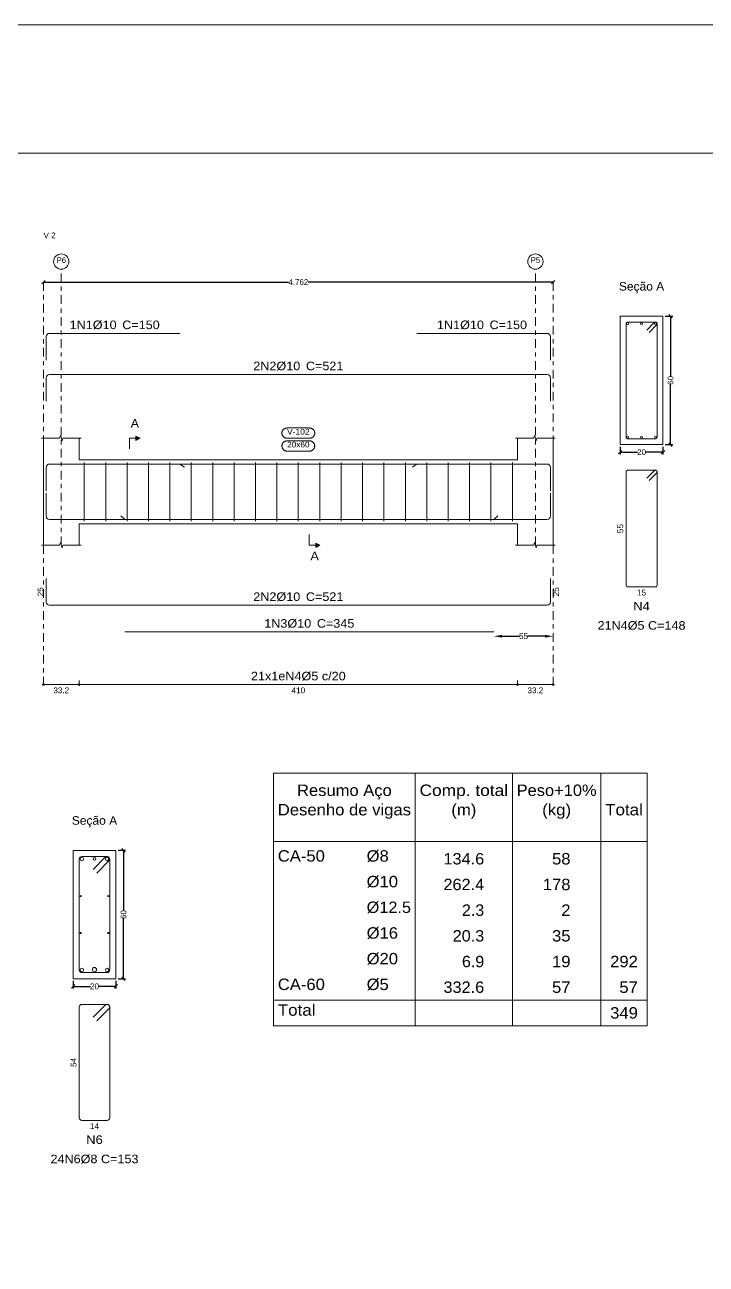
# Model space of a CAD drawing. Header units: millimetres. Extents: x 0 to 84, y 0 to 59.4.
# Drawn here: x 51.41 to 67.33, y 30.44 to 59.4 of the extents above; entities that cross this region are included whole.
import ezdxf
from ezdxf.enums import TextEntityAlignment as Align

# ---------------------------------------------------------------- set-up
doc = ezdxf.new("R2010")
doc.units = ezdxf.units.MM
doc.linetypes.add('CYPE_RAYAPUNTO', pattern=[0.4125, 0.2025, -0.105, 0, -0.105])
for name, color, linetype, lineweight in [('ARM_LONGITUDINAL_Ø10', 103, 'Continuous', 9), ('ARM_LONGITUDINAL_Ø12_5', 51, 'Continuous', 9), ('ARM_LONGITUDINAL_Ø16', 212, 'Continuous', 9), ('ARM_LONGITUDINAL_Ø20', 30, 'Continuous', 9), ('ARM_LONGITUDINAL_Ø5', 151, 'Continuous', 9), ('ARM_TRANSVERSAL_Ø5', 151, 'Continuous', 9), ('ARM_TRANSVERSAL_Ø8', 32, 'Continuous', 9), ('ELE_ARM_TRANS_TXT_EST', 3, 'Continuous', 9), ('ELE_CONT_NOS', 122, 'Continuous', 9), ('ELE_CONT_VIG_CONCRETO', 2, 'Continuous', 9), ('ELE_COT_COMPRIMENTO_PROJETADO', 122, 'Continuous', 0), ('ELE_COT_COT_ANCORAGENS', 3, 'Continuous', 0), ('ELE_COT_COT_ARM', 3, 'Continuous', 0), ('ELE_COT_COT_EST', 3, 'Continuous', 0), ('ELE_COT_COT_LIN_APOIOS', 2, 'CYPE_RAYAPUNTO', 0), ('ELE_COT_TEXTOS_ESTRIBOS', 122, 'Continuous', 0), ('ELE_REF_COT_LIN_AUX_COTA', 2, 'CYPE_RAYAPUNTO', 9), ('ELE_REF_LINHAS_MARCAS_PLANTA', 3, 'Continuous', 9), ('ELE_REF_MARCAS_PLANTA', 3, 'Continuous', 9), ('ELE_REF_NOME_PORTICO', 3, 'Continuous', 9), ('ELE_REF_REF_NOME', 3, 'Continuous', 9), ('ELE_REF_REF_REFERENCIA', 3, 'Continuous', 9), ('ELE_REF_TEXTO_REF_NOME', 3, 'Continuous', 9), ('ELE_REF_TEXTO_REF_REFERENCIA', 3, 'Continuous', 9), ('POR_ARM_LONG_ARM_TEXTOS', 3, 'Continuous', 9), ('POR_ARM_LONG_TXT_COMP', 3, 'Continuous', 9), ('QUAD_BORDA', 1, 'Continuous', 20), ('QUAD_LIMITES', 2, 'Continuous', 0), ('SEC_CONT_VIG_CONCRETO_CORTE', 2, 'Continuous', 9), ('SEC_COTAS_SEC_DIM_VIGA', 122, 'Continuous', 0), ('SEC_COTAS_TEXTOS_DETALHE_ESTRIBOS', 122, 'Continuous', 0), ('SEC_REF_TXT_NOMES', 3, 'Continuous', 9), ('SEC_REF_TXT_POSICOES_ARM_ESTRIBOS', 1, 'Continuous', 9), ('TABELAS', 1, 'Continuous', 0), ('TEXTO_TABELAS', 1, 'Continuous', 0)]:
    doc.layers.add(name, color=color, linetype=linetype, lineweight=lineweight)
doc.styles.add('CYPETXT', font='arial.ttf', dxfattribs={"height": 0.2})
doc.styles.add('CYPETXT_0.2', font='arial.ttf', dxfattribs={"height": 0.133333})
doc.dimstyles.new('cype_arrow', dxfattribs={"dimtxt": 0.18, "dimasz": 0.1875, "dimexe": 0.05, "dimexo": 0.05, "dimgap": 0, "dimtad": 0, "dimdec": 4, "dimzin": 0, "dimdsep": 46, "dimtxsty": 'CYPETXT_0.2', "dimcen": 0.09, "dimadec": 0, "dimazin": 0, "dimtfac": 1, "dimtdec": 4, "dimtofl": 0, "dimtmove": 2, "dimatfit": 3, "dimfxl": 1, "dimtolj": 1, "dimtzin": 0, "dimarcsym": 0})
doc.dimstyles.new('cype_oblique', dxfattribs={"dimtxt": 0.18, "dimasz": 0.18, "dimexe": 0.05, "dimexo": 0.05, "dimgap": 0, "dimtad": 0, "dimdec": 4, "dimzin": 0, "dimdsep": 46, "dimtxsty": 'CYPETXT_0.2', "dimblk": 'OBLIQUE', "dimtsz": 0.04, "dimcen": 0.09, "dimadec": 0, "dimazin": 0, "dimtfac": 1, "dimtdec": 4, "dimtofl": 0, "dimtmove": 2, "dimatfit": 3, "dimfxl": 1, "dimtolj": 1, "dimtzin": 0, "dimarcsym": 0})

# ---------------------------------------------------------------- blocks, each defined once
blk = doc.blocks.new('*D48')
at = {"layer": 'Defpoints', "color": 0, "transparency": 16777216}
for p in [(65.318, 49.592), (66.318, 49.592), (66.318, 49.415)]:
    blk.add_point(p, dxfattribs=at)
at = {"layer": 'SEC_COTAS_SEC_DIM_VIGA', "color": 0, "lineweight": -2, "transparency": 16777216}
for p, q in [((65.318, 49.542), (65.318, 49.365)), ((66.318, 49.542), (66.318, 49.365)), ((65.278, 49.375), (65.358, 49.455)), ((65.318, 49.415), (65.721, 49.415)), ((66.318, 49.415), (65.914, 49.415)), ((66.278, 49.375), (66.358, 49.455))]:
    blk.add_line(p, q, dxfattribs=at)
at = {"layer": 'SEC_COTAS_SEC_DIM_VIGA', "color": 0, "transparency": 16777216, "insert": (65.818, 49.415), "char_height": 0.1333, "attachment_point": 5, "style": 'CYPETXT_0.2'}
blk.add_mtext('\\A1;20', dxfattribs=at)
blk = doc.blocks.new('_Oblique')
at = {"color": 0, "linetype": 'ByBlock', "lineweight": -2}
blk.add_line((-0.5, -0.5), (0.5, 0.5), dxfattribs=at)
blk = doc.blocks.new('*D49')
at = {"layer": 'Defpoints', "color": 0, "transparency": 16777216}
for p in [(66.318, 52.592), (66.495, 52.592), (66.318, 49.592)]:
    blk.add_point(p, dxfattribs=at)
at = {"layer": 'SEC_COTAS_SEC_DIM_VIGA', "color": 0, "lineweight": -2, "transparency": 16777216}
for p, q in [((66.368, 52.592), (66.545, 52.592)), ((66.535, 52.552), (66.455, 52.632)), ((66.495, 52.592), (66.495, 51.188)), ((66.495, 49.592), (66.495, 50.997)), ((66.368, 49.592), (66.545, 49.592)), ((66.535, 49.552), (66.455, 49.632))]:
    blk.add_line(p, q, dxfattribs=at)
at = {"layer": 'SEC_COTAS_SEC_DIM_VIGA', "color": 0, "transparency": 16777216, "insert": (66.495, 51.092), "char_height": 0.1333, "attachment_point": 5, "rotation": 90, "style": 'CYPETXT_0.2'}
blk.add_mtext('\\A1;60', dxfattribs=at)
blk = doc.blocks.new('*D50')
at = {"layer": 'Defpoints', "color": 0, "transparency": 16777216}
for p in [(51.846, 53.39), (51.846, 53.39), (63.753, 53.39)]:
    blk.add_point(p, dxfattribs=at)
at = {"layer": 'ELE_COT_COMPRIMENTO_PROJETADO', "color": 0, "lineweight": -2, "transparency": 16777216}
for p, q in [((51.806, 53.35), (51.886, 53.43)), ((51.846, 53.39), (57.573, 53.39)), ((63.753, 53.39), (58.027, 53.39)), ((63.713, 53.35), (63.793, 53.43))]:
    blk.add_line(p, q, dxfattribs=at)
at = {"layer": 'ELE_COT_COMPRIMENTO_PROJETADO', "color": 0, "transparency": 16777216, "insert": (57.8, 53.39), "char_height": 0.1333, "attachment_point": 5, "style": 'CYPETXT_0.2'}
blk.add_mtext('\\A1;4.762', dxfattribs=at)
blk = doc.blocks.new('*D51')
at = {"layer": 'Defpoints', "color": 0, "transparency": 16777216}
for p in [(62.368, 45.115), (63.753, 45.115), (63.753, 45.115)]:
    blk.add_point(p, dxfattribs=at)
at = {"layer": 'ELE_COT_COT_ARM', "color": 0, "lineweight": -2, "transparency": 16777216}
for p, q in [((62.556, 45.115), (62.964, 45.115)), ((63.565, 45.115), (63.156, 45.115))]:
    blk.add_line(p, q, dxfattribs=at)
at = {"layer": 'ELE_COT_COT_ARM', "color": 0, "transparency": 16777216}
for points in [[(62.556, 45.147), (62.556, 45.084), (62.368, 45.115)], [(63.565, 45.147), (63.565, 45.084), (63.753, 45.115)]]:
    blk.add_solid(points, dxfattribs=at)
at = {"layer": 'ELE_COT_COT_ARM', "color": 0, "transparency": 16777216, "insert": (63.06, 45.115), "char_height": 0.1333, "attachment_point": 5, "style": 'CYPETXT_0.2'}
blk.add_mtext('\\A1;55', dxfattribs=at)
blk = doc.blocks.new('*D52')
at = {"layer": 'Defpoints', "color": 0, "transparency": 16777216}
for p in [(52.538, 37.114), (53.538, 37.114), (53.538, 36.936)]:
    blk.add_point(p, dxfattribs=at)
at = {"layer": 'SEC_COTAS_SEC_DIM_VIGA', "color": 0, "lineweight": -2, "transparency": 16777216}
for p, q in [((52.538, 37.064), (52.538, 36.886)), ((53.538, 37.064), (53.538, 36.886)), ((52.498, 36.896), (52.578, 36.976)), ((52.538, 36.936), (52.941, 36.936)), ((53.538, 36.936), (53.134, 36.936)), ((53.498, 36.896), (53.578, 36.976))]:
    blk.add_line(p, q, dxfattribs=at)
at = {"layer": 'SEC_COTAS_SEC_DIM_VIGA', "color": 0, "transparency": 16777216, "insert": (53.038, 36.936), "char_height": 0.1333, "attachment_point": 5, "style": 'CYPETXT_0.2'}
blk.add_mtext('\\A1;20', dxfattribs=at)
blk = doc.blocks.new('*D53')
at = {"layer": 'Defpoints', "color": 0, "transparency": 16777216}
for p in [(53.538, 40.114), (53.715, 40.114), (53.538, 37.114)]:
    blk.add_point(p, dxfattribs=at)
at = {"layer": 'SEC_COTAS_SEC_DIM_VIGA', "color": 0, "lineweight": -2, "transparency": 16777216}
for p, q in [((53.588, 40.114), (53.765, 40.114)), ((53.755, 40.074), (53.675, 40.154)), ((53.715, 40.114), (53.715, 38.709)), ((53.715, 37.114), (53.715, 38.518)), ((53.588, 37.114), (53.765, 37.114)), ((53.755, 37.074), (53.675, 37.154))]:
    blk.add_line(p, q, dxfattribs=at)
at = {"layer": 'SEC_COTAS_SEC_DIM_VIGA', "color": 0, "transparency": 16777216, "insert": (53.715, 38.614), "char_height": 0.1333, "attachment_point": 5, "rotation": 90, "style": 'CYPETXT_0.2'}
blk.add_mtext('\\A1;60', dxfattribs=at)

msp = doc.modelspace()

# ---------------------------------------------------------------- hatches: boundary and pattern name
at = {"layer": 'ELE_REF_LINHAS_MARCAS_PLANTA', "true_color": 0x000000}
for points in [[(54.00555, 49.69034), (54.00555, 49.79034), (54.10555, 49.74034)], [(58.20556, 47.29034), (58.20556, 47.19034), (58.30556, 47.24034)]]:
    msp.add_hatch(color=18, dxfattribs=at).paths.add_polyline_path(points, flags=0)

# ---------------------------------------------------------------- linework, layer by layer
at = {"layer": 'ARM_LONGITUDINAL_Ø10', "color": 18, "true_color": 0x000000}
for p, q in [((55.03397, 49.13784), (55.13798, 49.0685)), ((60.56513, 49.13784), (60.46112, 49.0685)), ((53.74306, 47.84284), (53.65467, 47.93123)), ((62.36806, 47.84284), (62.45645, 47.93123))]:
    msp.add_line(p, q, dxfattribs=at)
for points in [[(51.90897, 51.56534), (51.90897, 52.11534), (51.91468, 52.14404), (51.93094, 52.16837), (51.95527, 52.18463), (51.98397, 52.19034), (55.03397, 52.19034)], [(63.69013, 51.56538), (63.69013, 52.11538), (63.68442, 52.14408), (63.66816, 52.16841), (63.64383, 52.18467), (63.61513, 52.19038), (60.56513, 52.19038)], [(63.69013, 50.60534), (63.69013, 51.15534), (63.68442, 51.18404), (63.66816, 51.20837), (63.64383, 51.22463), (63.61513, 51.23034), (51.98397, 51.23034), (51.95527, 51.22463), (51.93094, 51.20837), (51.91468, 51.18404), (51.90897, 51.15534), (51.90897, 50.60534)], [(51.90897, 48.51284), (51.90897, 49.06284), (51.91468, 49.09154), (51.93094, 49.11587), (51.95527, 49.13213), (51.98397, 49.13784), (55.03397, 49.13784)], [(63.69013, 48.51284), (63.69013, 49.06284), (63.68442, 49.09154), (63.66816, 49.11587), (63.64383, 49.13213), (63.61513, 49.13784), (51.98397, 49.13784), (51.95527, 49.13213), (51.93094, 49.11587), (51.91468, 49.09154), (51.90897, 49.06284), (51.90897, 48.51284)], [(63.69013, 48.51284), (63.69013, 49.06284), (63.68442, 49.09154), (63.66816, 49.11587), (63.64383, 49.13213), (63.61513, 49.13784), (60.56513, 49.13784)], [(63.69013, 48.46784), (63.69013, 47.91784), (63.68442, 47.88914), (63.66816, 47.86481), (63.64383, 47.84855), (63.61513, 47.84284), (51.98397, 47.84284), (51.95527, 47.84855), (51.93094, 47.86481), (51.91468, 47.88914), (51.90897, 47.91784), (51.90897, 48.46784)], [(53.74306, 47.84284), (62.36806, 47.84284)], [(63.69013, 46.46534), (63.69013, 45.91534), (63.68442, 45.88664), (63.66816, 45.86231), (63.64383, 45.84605), (63.61513, 45.84034), (51.98397, 45.84034), (51.95527, 45.84605), (51.93094, 45.86231), (51.91468, 45.88664), (51.90897, 45.91534), (51.90897, 46.46534)], [(53.74306, 45.21534), (62.36806, 45.21534)]]:
    msp.add_lwpolyline(points, dxfattribs=at)
for centre in [(65.49262, 52.41738), (65.81762, 52.41738), (66.14262, 52.41738), (65.49262, 49.76738), (65.81762, 49.76738), (66.14262, 49.76738)]:
    msp.add_circle(centre, 0.025, dxfattribs=at)
at = {"layer": 'ARM_LONGITUDINAL_Ø12_5', "color": 18, "true_color": 0x000000}
msp.add_circle((53.03771, 39.9175), 0.03125, dxfattribs=at)
at = {"layer": 'ARM_LONGITUDINAL_Ø16', "color": 18, "true_color": 0x000000}
for centre in [(52.74271, 39.90875), (53.33271, 39.90875), (52.74271, 37.31875), (53.33271, 37.31875)]:
    msp.add_circle(centre, 0.04, dxfattribs=at)
at = {"layer": 'ARM_LONGITUDINAL_Ø20', "color": 18, "true_color": 0x000000}
msp.add_circle((53.03771, 37.32875), 0.05, dxfattribs=at)
at = {"layer": 'ARM_LONGITUDINAL_Ø5', "color": 18, "true_color": 0x000000}
for centre in [(52.71521, 39.04542), (53.36021, 39.04542), (52.71521, 38.18209), (53.36021, 38.18209)]:
    msp.add_circle(centre, 0.0125, dxfattribs=at)
at = {"layer": 'ARM_TRANSVERSAL_Ø5', "color": 18, "true_color": 0x000000}
for p, q in [((52.79955, 49.17784), (52.79955, 47.80284)), ((53.29955, 49.17784), (53.29955, 47.80284)), ((53.79955, 49.17784), (53.79955, 47.80284)), ((54.29955, 49.17784), (54.29955, 47.80284)), ((54.79955, 49.17784), (54.79955, 47.80284)), ((55.29955, 49.17784), (55.29955, 47.80284)), ((55.79955, 49.17784), (55.79955, 47.80284)), ((56.29955, 49.17784), (56.29955, 47.80284)), ((56.79955, 49.17784), (56.79955, 47.80284)), ((57.29955, 49.17784), (57.29955, 47.80284)), ((57.79955, 49.17784), (57.79955, 47.80284)), ((58.29955, 49.17784), (58.29955, 47.80284)), ((58.79955, 49.17784), (58.79955, 47.80284)), ((59.29955, 49.17784), (59.29955, 47.80284)), ((59.79955, 49.17784), (59.79955, 47.80284)), ((60.29955, 49.17784), (60.29955, 47.80284)), ((60.79955, 49.17784), (60.79955, 47.80284)), ((61.29955, 49.17784), (61.29955, 47.80284)), ((61.79955, 49.17784), (61.79955, 47.80284)), ((62.29955, 49.17784), (62.29955, 47.80284)), ((62.79955, 49.17784), (62.79955, 47.80284))]:
    msp.add_line(p, q, dxfattribs=at)
for points in [[(65.99236, 52.21409), (66.17296, 52.39534), (66.17604, 52.40036), (66.17829, 52.40579), (66.17966, 52.41152), (66.18012, 52.41738), (66.1794, 52.4247), (66.17727, 52.43173), (66.1738, 52.43822), (66.16914, 52.4439), (66.16346, 52.44856), (66.15697, 52.45203), (66.14994, 52.45416), (66.14262, 52.45488), (65.49262, 52.45488), (65.47827, 52.45203), (65.46611, 52.4439), (65.45798, 52.43173), (65.45512, 52.41738), (65.45512, 49.76738), (65.45798, 49.75303), (65.46611, 49.74087), (65.47827, 49.73274), (65.49262, 49.72988), (66.14262, 49.72988), (66.15697, 49.73274), (66.16914, 49.74087), (66.17727, 49.75303), (66.18012, 49.76738), (66.18012, 52.41738), (66.1794, 52.4247), (66.17727, 52.43173), (66.1738, 52.43822), (66.16914, 52.4439), (66.16346, 52.44856), (66.15697, 52.45203), (66.14994, 52.45416), (66.14262, 52.45488), (66.13531, 52.45416), (66.12827, 52.45203), (66.12179, 52.44856), (66.11611, 52.4439), (65.93933, 52.26712)], [(65.99236, 48.75226), (66.17296, 48.93351), (66.17604, 48.93852), (66.17829, 48.94396), (66.17966, 48.94968), (66.18012, 48.95555), (66.1794, 48.96286), (66.17727, 48.9699), (66.1738, 48.97638), (66.16914, 48.98207), (66.16346, 48.98673), (66.15697, 48.99019), (66.14994, 48.99233), (66.14262, 48.99305), (65.49262, 48.99305), (65.47827, 48.99019), (65.46611, 48.98207), (65.45798, 48.9699), (65.45512, 48.95555), (65.45512, 46.30555), (65.45798, 46.2912), (65.46611, 46.27903), (65.47827, 46.2709), (65.49262, 46.26805), (66.14262, 46.26805), (66.15697, 46.2709), (66.16914, 46.27903), (66.17727, 46.2912), (66.18012, 46.30555), (66.18012, 48.95555), (66.1794, 48.96286), (66.17727, 48.9699), (66.1738, 48.97638), (66.16914, 48.98207), (66.16346, 48.98673), (66.15697, 48.99019), (66.14994, 48.99233), (66.14262, 48.99305), (66.13531, 48.99233), (66.12827, 48.99019), (66.12179, 48.98673), (66.11611, 48.98207), (65.93933, 48.80529)]]:
    msp.add_lwpolyline(points, dxfattribs=at)
at = {"layer": 'ARM_TRANSVERSAL_Ø8', "color": 18, "true_color": 0x000000}
for points in [[(53.0923, 39.58348), (53.37514, 39.86633), (53.38125, 39.87349), (53.38617, 39.88151), (53.38978, 39.89021), (53.39197, 39.89937), (53.39271, 39.90875), (53.39156, 39.92046), (53.38814, 39.93171), (53.3826, 39.94209), (53.37514, 39.95118), (53.36605, 39.95864), (53.35567, 39.96419), (53.34442, 39.9676), (53.33271, 39.96875), (52.74271, 39.96875), (52.71975, 39.96419), (52.70029, 39.95118), (52.68728, 39.93171), (52.68271, 39.90875), (52.68271, 37.31875), (52.68728, 37.29579), (52.70029, 37.27633), (52.71975, 37.26332), (52.74271, 37.25875), (53.33271, 37.25875), (53.35567, 37.26332), (53.37514, 37.27633), (53.38814, 37.29579), (53.39271, 37.31875), (53.39271, 39.90875), (53.39156, 39.92046), (53.38814, 39.93171), (53.3826, 39.94209), (53.37514, 39.95118), (53.36605, 39.95864), (53.35567, 39.96419), (53.34442, 39.9676), (53.33271, 39.96875), (53.32101, 39.9676), (53.30975, 39.96419), (53.29938, 39.95864), (53.29029, 39.95118), (53.00744, 39.66834)], [(53.0923, 36.12915), (53.37514, 36.41199), (53.38125, 36.41915), (53.38617, 36.42718), (53.38978, 36.43588), (53.39197, 36.44503), (53.39271, 36.45442), (53.39156, 36.46612), (53.38814, 36.47738), (53.3826, 36.48775), (53.37514, 36.49685), (53.36605, 36.50431), (53.35567, 36.50985), (53.34442, 36.51327), (53.33271, 36.51442), (52.74271, 36.51442), (52.71975, 36.50985), (52.70029, 36.49685), (52.68728, 36.47738), (52.68271, 36.45442), (52.68271, 33.86442), (52.68728, 33.84146), (52.70029, 33.82199), (52.71975, 33.80899), (52.74271, 33.80442), (53.33271, 33.80442), (53.35567, 33.80899), (53.37514, 33.82199), (53.38814, 33.84146), (53.39271, 33.86442), (53.39271, 36.45442), (53.39156, 36.46612), (53.38814, 36.47738), (53.3826, 36.48775), (53.37514, 36.49685), (53.36605, 36.50431), (53.35567, 36.50985), (53.34442, 36.51327), (53.33271, 36.51442), (53.32101, 36.51327), (53.30975, 36.50985), (53.29938, 36.50431), (53.29029, 36.49685), (53.00744, 36.214)]]:
    msp.add_lwpolyline(points, dxfattribs=at)
at = {"layer": 'ELE_CONT_NOS', "color": 18, "true_color": 0x000000}
for p, q in [((51.84647, 49.24034), (51.84647, 49.74034)), ((52.67713, 49.24034), (52.67713, 49.74034)), ((62.92196, 49.24034), (62.92196, 49.74034)), ((63.75263, 49.24034), (63.75263, 49.74034)), ((51.84647, 47.74034), (51.84647, 47.24034)), ((52.67713, 47.74034), (52.67713, 47.24034)), ((62.92196, 47.74034), (62.92196, 47.24034)), ((63.75263, 47.74034), (63.75263, 47.24034))]:
    msp.add_line(p, q, dxfattribs=at)
for points in [[(51.79647, 49.74034), (52.2243, 49.74034), (52.24305, 49.80284), (52.28055, 49.67784), (52.2993, 49.74034), (52.72713, 49.74034)], [(62.87196, 49.74034), (63.2998, 49.74034), (63.31855, 49.80284), (63.35605, 49.67784), (63.3748, 49.74034), (63.80263, 49.74034)], [(51.84647, 49.24034), (51.84647, 47.74034)], [(63.75263, 49.24034), (63.75263, 47.74034)], [(51.79647, 47.24034), (52.2243, 47.24034), (52.24305, 47.30284), (52.28055, 47.17784), (52.2993, 47.24034), (52.72713, 47.24034)], [(62.87196, 47.24034), (63.2998, 47.24034), (63.31855, 47.30284), (63.35605, 47.17784), (63.3748, 47.24034), (63.80263, 47.24034)]]:
    msp.add_lwpolyline(points, dxfattribs=at)
at = {"layer": 'ELE_CONT_VIG_CONCRETO', "color": 18, "true_color": 0x000000}
for p, q in [((52.67713, 49.24034), (62.92196, 49.24034)), ((52.67713, 47.74034), (62.92196, 47.74034))]:
    msp.add_line(p, q, dxfattribs=at)
at = {"layer": 'ELE_COT_COT_EST', "color": 18, "true_color": 0x000000}
for p, q in [((51.84647, 43.98511), (51.84647, 44.08511)), ((52.67713, 43.98511), (52.67713, 44.08511)), ((62.92196, 43.98511), (62.92196, 44.08511))]:
    msp.add_line(p, q, dxfattribs=at)
for points in [[(51.84647, 43.98511), (52.67713, 43.98511), (52.67713, 44.08511)], [(52.67713, 43.98511), (62.92196, 43.98511), (62.92196, 44.08511)], [(62.92196, 43.98511), (63.75263, 43.98511), (63.75263, 44.08511)]]:
    msp.add_lwpolyline(points, dxfattribs=at)
for centre in [(51.84647, 43.98511), (52.67713, 43.98511), (52.67713, 43.98511), (62.92196, 43.98511), (62.92196, 43.98511), (63.75263, 43.98511)]:
    msp.add_circle(centre, 0.02, dxfattribs=at)
at = {"layer": 'ELE_COT_COT_LIN_APOIOS', "color": 18, "true_color": 0x000000}
for p, q in [((51.84647, 53.39038), (51.84647, 43.98511)), ((63.75263, 53.39038), (63.75263, 43.98511))]:
    msp.add_line(p, q, dxfattribs=at)
at = {"layer": 'ELE_REF_COT_LIN_AUX_COTA', "color": 18, "true_color": 0x000000}
for p, q in [((52.2618, 53.39038), (52.2618, 53.69038)), ((63.3373, 53.39038), (63.3373, 53.69038)), ((52.2618, 47.24034), (52.2618, 53.39038)), ((63.3373, 47.24034), (63.3373, 53.39038))]:
    msp.add_line(p, q, dxfattribs=at)
at = {"layer": 'ELE_REF_LINHAS_MARCAS_PLANTA', "color": 18, "true_color": 0x000000}
for p, q in [((53.85555, 49.74034), (53.85555, 49.49034)), ((53.85555, 49.74034), (54.00555, 49.74034)), ((58.05556, 47.24034), (58.05556, 47.49034)), ((58.05556, 47.24034), (58.20556, 47.24034))]:
    msp.add_line(p, q, dxfattribs=at)
for points in [[(54.00555, 49.69034), (54.00555, 49.79034), (54.10555, 49.74034)], [(58.20556, 47.29034), (58.20556, 47.19034), (58.30556, 47.24034)]]:
    msp.add_lwpolyline(points, close=True, dxfattribs=at)
at = {"layer": 'ELE_REF_REF_NOME', "color": 18, "true_color": 0x000000}
for points in [[(58.06355, 49.98034), (58.07156, 49.98007), (58.07954, 49.97927), (58.08745, 49.97794), (58.09525, 49.97608), (58.10291, 49.9737), (58.1104, 49.97082), (58.11767, 49.96744), (58.1247, 49.96359), (58.13146, 49.95927), (58.13792, 49.95452), (58.14404, 49.94934), (58.14981, 49.94376), (58.15519, 49.93782), (58.16016, 49.93152), (58.1647, 49.92491), (58.16878, 49.91801), (58.1724, 49.91085), (58.17553, 49.90347), (58.17816, 49.89589), (58.18028, 49.88816), (58.18188, 49.8803), (58.18295, 49.87235), (58.18348, 49.86435), (58.18348, 49.85633), (58.18295, 49.84833), (58.18188, 49.84038), (58.18028, 49.83252), (58.17816, 49.82479), (58.17553, 49.81721), (58.1724, 49.80983), (58.16878, 49.80267), (58.1647, 49.79577), (58.16016, 49.78916), (58.15519, 49.78287), (58.14981, 49.77692), (58.14404, 49.77134), (58.13792, 49.76617), (58.13146, 49.76141), (58.1247, 49.75709), (58.11767, 49.75324), (58.1104, 49.74986), (58.10291, 49.74698), (58.09525, 49.74461), (58.08745, 49.74275), (58.07954, 49.74141), (58.07156, 49.74061), (58.06355, 49.74034), (57.53555, 49.74034), (57.52753, 49.74061), (57.51956, 49.74141), (57.51165, 49.74275), (57.50385, 49.74461), (57.49619, 49.74698), (57.4887, 49.74986), (57.48143, 49.75324), (57.4744, 49.75709), (57.46764, 49.76141), (57.46118, 49.76617), (57.45506, 49.77134), (57.44929, 49.77692), (57.44391, 49.78287), (57.43894, 49.78916), (57.4344, 49.79577), (57.43032, 49.80267), (57.4267, 49.80983), (57.42357, 49.81721), (57.42094, 49.82479), (57.41882, 49.83252), (57.41722, 49.84038), (57.41615, 49.84833), (57.41562, 49.85633), (57.41562, 49.86435), (57.41615, 49.87235), (57.41722, 49.8803), (57.41882, 49.88816), (57.42094, 49.89589), (57.42357, 49.90347), (57.4267, 49.91085), (57.43032, 49.91801), (57.4344, 49.92491), (57.43894, 49.93152), (57.44391, 49.93782), (57.44929, 49.94376), (57.45506, 49.94934), (57.46118, 49.95452), (57.46764, 49.95927), (57.4744, 49.96359), (57.48143, 49.96744), (57.4887, 49.97082), (57.49619, 49.9737), (57.50385, 49.97608), (57.51165, 49.97794), (57.51956, 49.97927), (57.52753, 49.98007), (57.53555, 49.98034), (58.06355, 49.98034)], [(58.06155, 49.68034), (58.06956, 49.68007), (58.07754, 49.67927), (58.08545, 49.67794), (58.09325, 49.67608), (58.10091, 49.6737), (58.1084, 49.67082), (58.11567, 49.66744), (58.1227, 49.66359), (58.12946, 49.65927), (58.13592, 49.65452), (58.14204, 49.64934), (58.14781, 49.64376), (58.15319, 49.63782), (58.15816, 49.63152), (58.1627, 49.62491), (58.16678, 49.61801), (58.1704, 49.61085), (58.17353, 49.60347), (58.17616, 49.59589), (58.17828, 49.58816), (58.17988, 49.5803), (58.18095, 49.57235), (58.18148, 49.56435), (58.18148, 49.55633), (58.18095, 49.54833), (58.17988, 49.54038), (58.17828, 49.53252), (58.17616, 49.52479), (58.17353, 49.51721), (58.1704, 49.50983), (58.16678, 49.50267), (58.1627, 49.49577), (58.15816, 49.48916), (58.15319, 49.48287), (58.14781, 49.47692), (58.14204, 49.47134), (58.13592, 49.46617), (58.12946, 49.46141), (58.1227, 49.45709), (58.11567, 49.45324), (58.1084, 49.44986), (58.10091, 49.44698), (58.09325, 49.44461), (58.08545, 49.44275), (58.07754, 49.44141), (58.06956, 49.44061), (58.06155, 49.44034), (57.53755, 49.44034), (57.52953, 49.44061), (57.52156, 49.44141), (57.51365, 49.44275), (57.50585, 49.44461), (57.49819, 49.44698), (57.4907, 49.44986), (57.48343, 49.45324), (57.4764, 49.45709), (57.46964, 49.46141), (57.46318, 49.46617), (57.45706, 49.47134), (57.45129, 49.47692), (57.44591, 49.48287), (57.44094, 49.48916), (57.4364, 49.49577), (57.43232, 49.50267), (57.4287, 49.50983), (57.42557, 49.51721), (57.42294, 49.52479), (57.42082, 49.53252), (57.41922, 49.54038), (57.41815, 49.54833), (57.41762, 49.55633), (57.41762, 49.56435), (57.41815, 49.57235), (57.41922, 49.5803), (57.42082, 49.58816), (57.42294, 49.59589), (57.42557, 49.60347), (57.4287, 49.61085), (57.43232, 49.61801), (57.4364, 49.62491), (57.44094, 49.63152), (57.44591, 49.63782), (57.45129, 49.64376), (57.45706, 49.64934), (57.46318, 49.65452), (57.46964, 49.65927), (57.4764, 49.66359), (57.48343, 49.66744), (57.4907, 49.67082), (57.49819, 49.6737), (57.50585, 49.67608), (57.51365, 49.67794), (57.52156, 49.67927), (57.52953, 49.68007), (57.53755, 49.68034), (58.06155, 49.68034)]]:
    msp.add_lwpolyline(points, close=True, dxfattribs=at)
at = {"layer": 'ELE_REF_REF_REFERENCIA', "color": 18, "true_color": 0x000000}
for centre in [(52.2618, 53.86877), (63.3373, 53.86877)]:
    msp.add_circle(centre, 0.17839, dxfattribs=at)
at = {"layer": 'QUAD_BORDA', "color": 18, "true_color": 0x000000}
msp.add_lwpolyline([(3, 3), (81, 3), (81, 56.4), (3, 56.4), (3, 3)], close=True, dxfattribs=at)
at = {"layer": 'QUAD_LIMITES', "color": 18, "true_color": 0x000000}
msp.add_lwpolyline([(0, 0), (84, 0), (84, 59.4), (0, 59.4), (0, 0)], close=True, dxfattribs=at)
at = {"layer": 'SEC_CONT_VIG_CONCRETO_CORTE', "color": 18, "true_color": 0x000000}
for points in [[(66.31762, 52.59238), (65.31762, 52.59238), (65.31762, 49.59238), (66.31762, 49.59238), (66.31762, 52.59238)], [(53.53771, 40.11375), (52.53771, 40.11375), (52.53771, 37.11375), (53.53771, 37.11375), (53.53771, 40.11375)]]:
    msp.add_lwpolyline(points, close=True, dxfattribs=at)
at = {"layer": 'TABELAS'}
for p, q in [((60.53197, 36.01677), (60.53197, 41.91677)), ((62.79997, 36.01677), (62.79997, 41.91677)), ((64.86797, 36.01677), (64.86797, 41.91677)), ((57.21997, 40.31677), (65.94797, 40.31677))]:
    msp.add_line(p, q, dxfattribs=at)
msp.add_lwpolyline([(57.21997, 36.01677), (65.94797, 36.01677), (65.94797, 41.91677), (57.21997, 41.91677), (57.21997, 36.01677)], close=True, dxfattribs=at)
at = {"layer": 'TEXTO_TABELAS'}
msp.add_line((57.21997, 36.61677), (65.94797, 36.61677), dxfattribs=at)

# ---------------------------------------------------------------- texts
at = {"layer": 'ELE_ARM_TRANS_TXT_EST', "color": 18, "true_color": 0x000000, "style": 'CYPETXT', "width": 1.055863}
msp.add_text('21x1eN4%%c5 c/20', height=0.2, dxfattribs=at).set_placement((56.69255, 44.08511), (58.90655, 44.08511), align=Align.FIT)
at = {"layer": 'ELE_COT_COT_ANCORAGENS', "color": 18, "true_color": 0x000000, "style": 'CYPETXT', "width": 1.042546}
for p, p2 in [((51.84231, 46.04484), (51.84231, 46.26084)), ((63.89013, 46.04484), (63.89013, 46.26084))]:
    msp.add_text('25', height=0.133333, rotation=90, dxfattribs=at).set_placement(p, p2, align=Align.FIT)
at = {"layer": 'ELE_COT_TEXTOS_ESTRIBOS', "color": 18, "true_color": 0x000000, "style": 'CYPETXT'}
for s, width, p, p2 in [('33.2', 1.015093, (52.0778, 43.78511), (52.4458, 43.78511)), ('410', 1.042546, (57.63755, 43.78511), (57.96155, 43.78511)), ('33.2', 1.015093, (63.1533, 43.78511), (63.5213, 43.78511))]:
    msp.add_text(s, height=0.133333, dxfattribs=dict(at, width=width)).set_placement(p, p2, align=Align.FIT)
at = {"layer": 'ELE_REF_MARCAS_PLANTA', "color": 18, "true_color": 0x000000, "style": 'CYPETXT', "width": 1.044083}
for p, p2 in [((53.88305, 49.99034), (54.07805, 49.99034)), ((58.08306, 46.89034), (58.27806, 46.89034))]:
    msp.add_text('A', height=0.2, dxfattribs=at).set_placement(p, p2, align=Align.FIT)
at = {"layer": 'ELE_REF_NOME_PORTICO', "color": 18, "true_color": 0x000000, "style": 'CYPETXT', "width": 1.022957}
msp.add_text('V 2', height=0.133333, dxfattribs=at).set_placement((51.84647, 54.41383), (52.13247, 54.41383), align=Align.FIT)
at = {"layer": 'ELE_REF_TEXTO_REF_NOME', "color": 18, "true_color": 0x000000, "style": 'CYPETXT'}
for s, width, p, p2 in [('V-102', 1.06228, (57.53555, 49.82701), (58.06355, 49.82701)), ('20x60', 1.032505, (57.53755, 49.52701), (58.06155, 49.52701))]:
    msp.add_text(s, height=0.133333, dxfattribs=dict(at, width=width)).set_placement(p, p2, align=Align.FIT)
at = {"layer": 'ELE_REF_TEXTO_REF_REFERENCIA', "color": 18, "true_color": 0x000000, "style": 'CYPETXT', "width": 0.965629}
for s, p, p2 in [('P6', (52.1518, 53.83544), (52.3718, 53.83544)), ('P5', (63.2273, 53.83544), (63.4473, 53.83544))]:
    msp.add_text(s, height=0.133333, dxfattribs=at).set_placement(p, p2, align=Align.FIT)
at = {"layer": 'POR_ARM_LONG_ARM_TEXTOS', "color": 18, "true_color": 0x000000, "style": 'CYPETXT', "width": 1.055105}
for s, p, p2 in [('1N1%%c10', (52.45647, 52.29034), (53.55447, 52.29034)), ('1N1%%c10', (61.03763, 52.29038), (62.13563, 52.29038)), ('2N2%%c10', (56.74705, 51.33034), (57.84505, 51.33034)), ('2N2%%c10', (56.74705, 45.94034), (57.84505, 45.94034)), ('1N3%%c10', (57.00306, 45.31534), (58.10106, 45.31534))]:
    msp.add_text(s, height=0.2, dxfattribs=at).set_placement(p, p2, align=Align.FIT)
at = {"layer": 'POR_ARM_LONG_TXT_COMP', "color": 18, "true_color": 0x000000, "style": 'CYPETXT', "width": 1.053117}
for s, p, p2 in [(' C=150', (53.60447, 52.29034), (54.56147, 52.29034)), (' C=150', (62.18563, 52.29038), (63.14263, 52.29038)), (' C=521', (57.89505, 51.33034), (58.85205, 51.33034)), (' C=521', (57.89505, 45.94034), (58.85205, 45.94034)), (' C=345', (58.15106, 45.31534), (59.10806, 45.31534))]:
    msp.add_text(s, height=0.2, dxfattribs=at).set_placement(p, p2, align=Align.FIT)
at = {"layer": 'SEC_COTAS_TEXTOS_DETALHE_ESTRIBOS', "color": 18, "true_color": 0x000000, "style": 'CYPETXT', "width": 1.042546}
for s, p, p2 in [('55', (65.38846, 47.52255), (65.38846, 47.73855)), ('54', (52.61605, 35.05142), (52.61605, 35.26742))]:
    msp.add_text(s, height=0.133333, rotation=90, dxfattribs=at).set_placement(p, p2, align=Align.FIT)
for s, p, p2 in [('15', (65.70962, 46.06805), (65.92562, 46.06805)), ('14', (52.92971, 33.60442), (53.14571, 33.60442))]:
    msp.add_text(s, height=0.133333, dxfattribs=at).set_placement(p, p2, align=Align.FIT)
at = {"layer": 'SEC_REF_TXT_NOMES', "color": 18, "true_color": 0x000000, "style": 'CYPETXT', "width": 1.002256}
for p, p2 in [((65.28812, 53.19038), (66.34712, 53.19038)), ((52.50821, 40.71175), (53.56721, 40.71175))]:
    msp.add_text('Seção A', height=0.2, dxfattribs=at).set_placement(p, p2, align=Align.FIT)
at = {"layer": 'SEC_REF_TXT_POSICOES_ARM_ESTRIBOS', "color": 18, "true_color": 0x000000, "style": 'CYPETXT'}
for s, width, p, p2 in [('N4', 1.083541, (65.62412, 45.71805), (66.01112, 45.71805)), ('21N4%%c5 C=148', 1.054178, (64.79012, 45.26805), (66.84512, 45.26805)), ('N6', 1.083541, (52.84421, 33.25442), (53.23121, 33.25442)), ('24N6%%c8 C=153', 1.054178, (52.01021, 32.80442), (54.06521, 32.80442))]:
    msp.add_text(s, height=0.2, dxfattribs=dict(at, width=width)).set_placement(p, p2, align=Align.FIT)
at = {"layer": 'TEXTO_TABELAS', "style": 'CYPETXT'}
for s, height, width, p, p2 in [('Resumo Aço', 0.266667, 1.037229, (57.76997, 41.38344), (59.98197, 41.38344)), ('Comp. total', 0.2666667, 1.085641, (60.63197, 41.38344), (62.69997, 41.38344)), ('Peso+10%', 0.266667, 1.030747, (62.89997, 41.38344), (64.76797, 41.38344)), ('Desenho de vigas', 0.2666667, 1.043502, (57.31997, 40.9301), (60.43197, 40.9301)), ('(m)', 0.266667, 1.045779, (61.37397, 40.9301), (61.95797, 40.9301)), ('(kg)', 0.266667, 1.053675, (63.49597, 40.9301), (64.17197, 40.9301)), ('Total', 0.266667, 1.062552, (64.96797, 40.9301), (65.84797, 40.9301)), ('CA-50', 0.266667, 1.041731, (57.31997, 39.8501), (58.41997, 39.8501)), ('%%c8', 0.266667, 1.038327, (59.39597, 39.8501), (59.91197, 39.8501)), ('134.6', 0.266667, 1.021194, (61.18997, 39.78344), (62.14197, 39.78344)), ('58', 0.266667, 1.042546, (63.72597, 39.78344), (64.15797, 39.78344)), ('%%c10', 0.266667, 1.039569, (59.39597, 39.2501), (60.12797, 39.2501)), ('262.4', 0.266667, 1.021194, (61.18997, 39.18344), (62.14197, 39.18344)), ('178', 0.266667, 1.042546, (63.50997, 39.18344), (64.15797, 39.18344)), ('%%c12.5', 0.266667, 1.020866, (59.39597, 38.6501), (60.43197, 38.6501)), ('2.3', 0.266667, 1.00411, (61.62197, 38.58344), (62.14197, 38.58344)), ('2', 0.26667, 1.042546, (63.94197, 38.58344), (64.15797, 38.58344)), ('%%c16', 0.266667, 1.039569, (59.39597, 38.0501), (60.12797, 38.0501)), ('20.3', 0.266667, 1.015093, (61.40597, 37.98344), (62.14197, 37.98344)), ('35', 0.266667, 1.042546, (63.72597, 37.98344), (64.15797, 37.98344)), ('%%c20', 0.266667, 1.039569, (59.39597, 37.4501), (60.12797, 37.4501)), ('6.9', 0.266667, 1.00411, (61.62197, 37.38344), (62.14197, 37.38344)), ('19', 0.266667, 1.042546, (63.72597, 37.38344), (64.15797, 37.38344)), ('292', 0.266667, 1.042546, (65.08397, 37.38344), (65.73197, 37.38344)), ('CA-60', 0.266667, 1.041731, (57.31997, 36.8501), (58.41997, 36.8501)), ('%%c5', 0.266667, 1.038327, (59.39597, 36.8501), (59.91197, 36.8501)), ('332.6', 0.266667, 1.021194, (61.18997, 36.78344), (62.14197, 36.78344)), ('57', 0.266667, 1.042546, (63.72597, 36.78344), (64.15797, 36.78344)), ('57', 0.266667, 1.042546, (65.29997, 36.78344), (65.73197, 36.78344)), ('Total', 0.266667, 1.062552, (57.31997, 36.2501), (58.19997, 36.2501)), ('349', 0.266667, 1.042546, (65.08397, 36.18344), (65.73197, 36.18344))]:
    msp.add_text(s, height=height, dxfattribs=dict(at, width=width)).set_placement(p, p2, align=Align.FIT)

# ---------------------------------------------------------------- dimensions: what is measured, and where the dimension line sits
at = {"layer": 'ELE_COT_COMPRIMENTO_PROJETADO', "color": 18, "true_color": 0x000000}
dim = msp.add_aligned_dim(p1=(63.75263, 53.39038), p2=(51.84647, 53.39038), distance=0, text='4.762', dimstyle='cype_oblique', override={"dimexe": 0, "dimexo": 0}, dxfattribs=at)
dim.commit()
dim.dimension.update_dxf_attribs({"geometry": '*D50', "text_midpoint": (57.79955, 53.39038)})
at = {"layer": 'ELE_COT_COT_ARM', "color": 18, "true_color": 0x000000}
dim = msp.add_aligned_dim(p1=(62.36806, 45.11534), p2=(63.75263, 45.11534), distance=0, text='55', dimstyle='cype_arrow', override={"dimexe": 0, "dimexo": 0}, dxfattribs=at)
dim.commit()
dim.dimension.update_dxf_attribs({"geometry": '*D51', "text_midpoint": (63.06034, 45.11534)})
at = {"layer": 'SEC_COTAS_SEC_DIM_VIGA', "color": 18, "true_color": 0x000000}
for p1, p2, text, picture, middle in [((66.31762, 49.59238), (66.31762, 52.59238), '60', '*D49', (66.49496, 51.09238)), ((65.31762, 49.59238), (66.31762, 49.59238), '20', '*D48', (65.81762, 49.41505)), ((53.53771, 37.11375), (53.53771, 40.11375), '60', '*D53', (53.71505, 38.61375)), ((52.53771, 37.11375), (53.53771, 37.11375), '20', '*D52', (53.03771, 36.93642))]:
    dim = msp.add_aligned_dim(p1=p1, p2=p2, distance=-0.17733, text=text, dimstyle='cype_oblique', dxfattribs=at)
    dim.commit()
    dim.dimension.update_dxf_attribs({"geometry": picture, "text_midpoint": middle})

doc.saveas('drawing.dxf')
